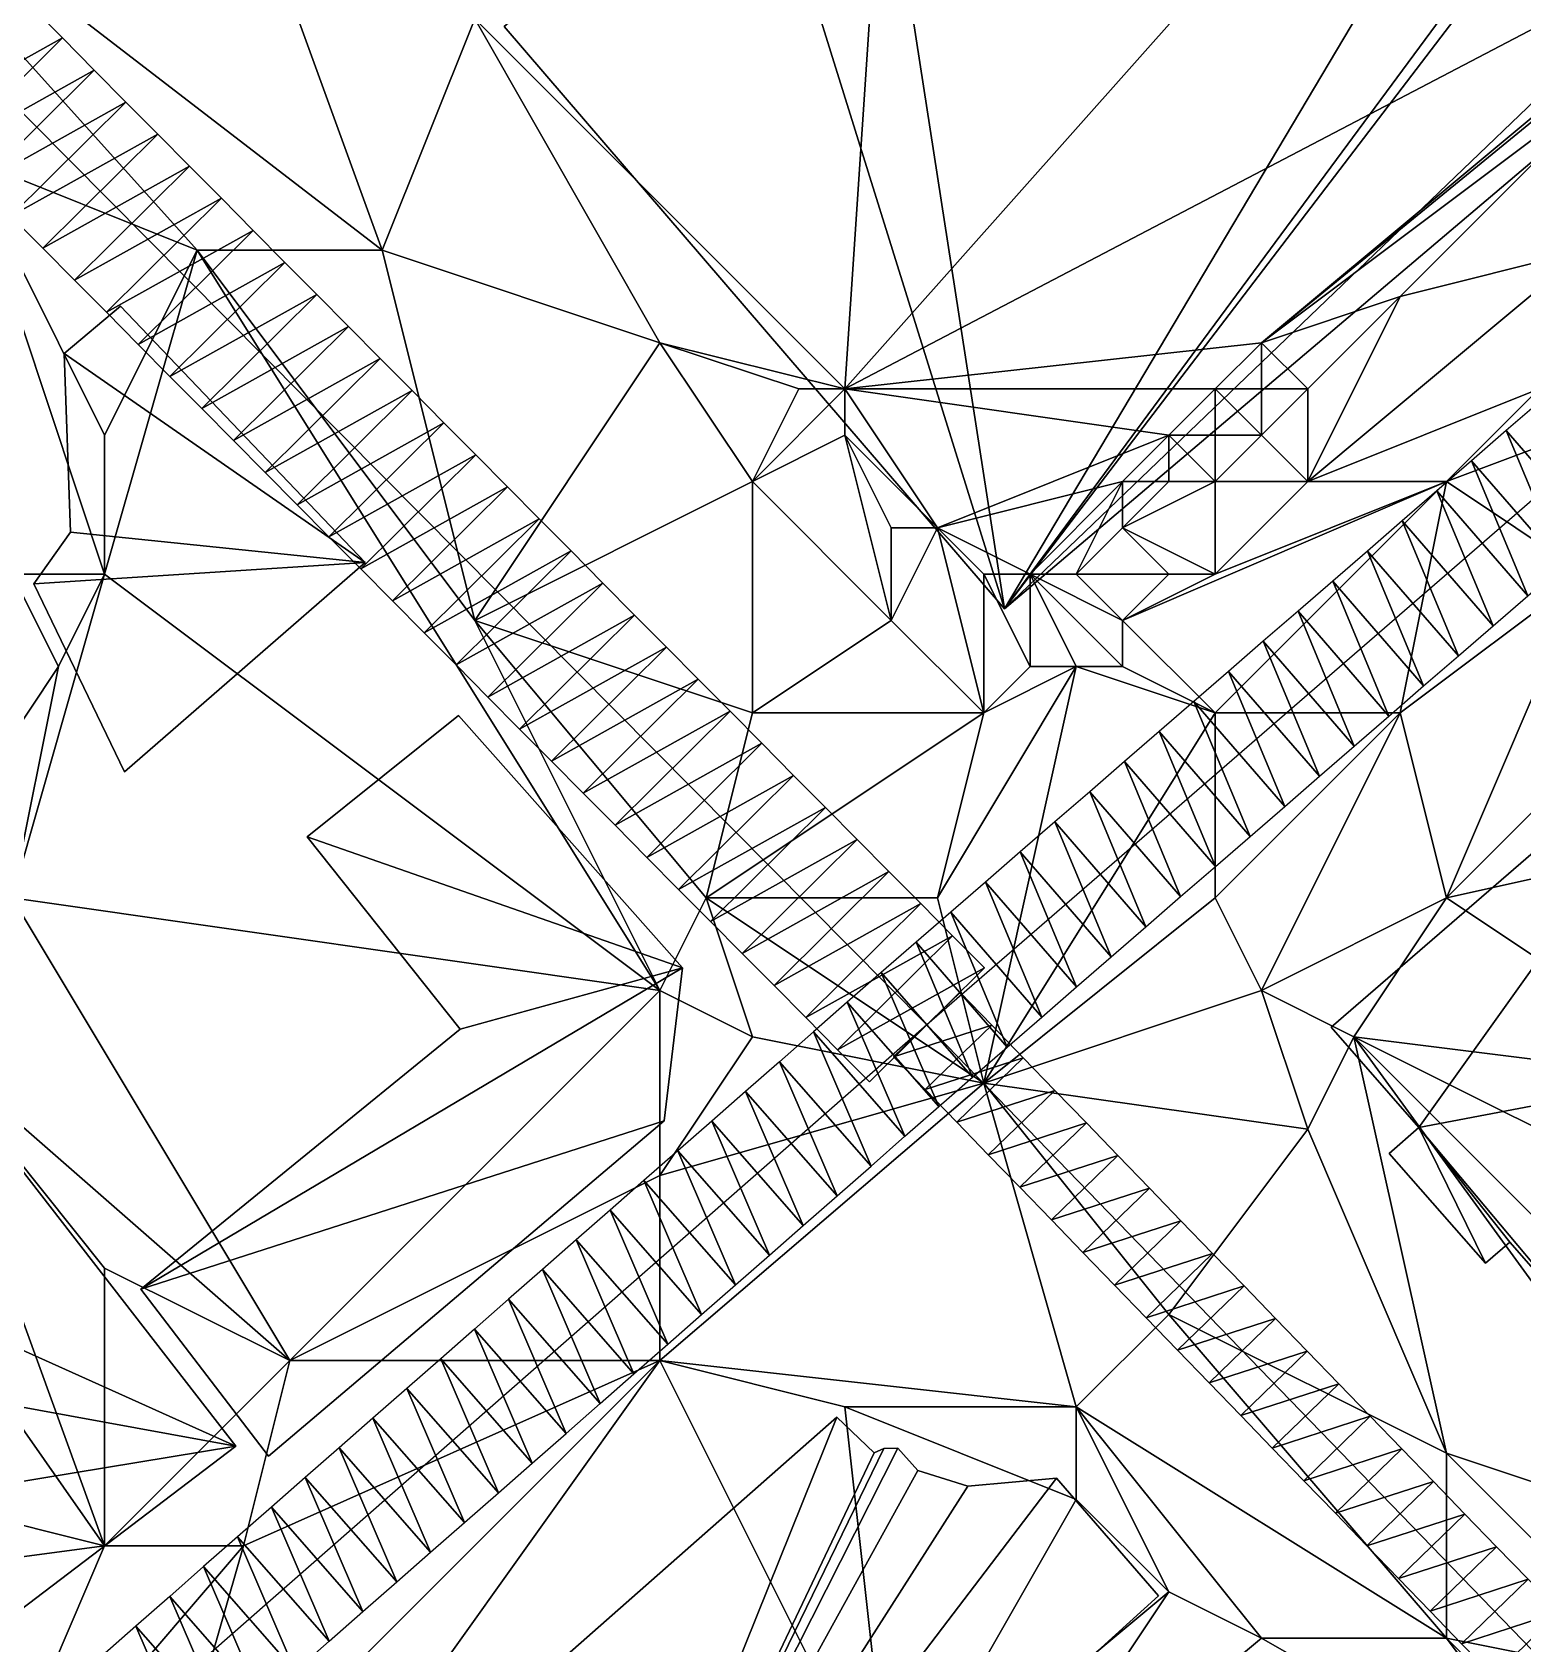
# Model space of a CAD drawing. Header units: metres. Extents: x -1103 to 901, y -902 to 905.
# Drawn here: x -697.1 to -632.7, y 3.8 to 73.4 of the extents above; entities that cross this region are included whole.
import ezdxf

# ---------------------------------------------------------------- set-up
doc = ezdxf.new("R2010")
doc.units = ezdxf.units.M
for name, color, linetype in [('OSM_BUILDING_FOOTPRINTS', 7, 'CONTINUOUS'), ('OSM_BUILDING_ROOFS', 1, 'CONTINUOUS'), ('OSM_BUILDING_WALLS', 8, 'CONTINUOUS'), ('OSM_ROAD_AXES', 2, 'CONTINUOUS'), ('OSM_ROAD_SURFACE', 9, 'CONTINUOUS'), ('OSM_TERRAIN', 3, 'CONTINUOUS')]:
    doc.layers.add(name, color=color, linetype=linetype)

msp = doc.modelspace()

# ---------------------------------------------------------------- linework, layer by layer
at = {"layer": 'OSM_BUILDING_FOOTPRINTS'}
for points in [[(-676.732, 73.671, 14.666), (-665.833, 82.916, 14.666), (-667.513, 84.885, 14.666), (-662.771, 88.91, 14.666), (-661.058, 86.909, 14.666), (-638.796, 105.787, 14.666), (-628.306, 93.589, 14.666), (-610.874, 108.375, 14.666), (-613.251, 111.139, 14.666), (-607.237, 116.238, 14.666), (-605.203, 113.882, 14.666), (-597.565, 120.363, 14.666), (-595.211, 117.62, 14.666), (-593.31, 119.235, 14.666), (-587.794, 112.821, 14.666), (-589.717, 111.184, 14.666), (-586.114, 106.993, 14.666), (-655.099, 48.49, 14.666), (-676.732, 73.671, 14.666)], [(-693.312, 61.583, 13.979), (-682.745, 50.502, 13.979), (-693.135, 41.456, 13.979), (-697.059, 49.573, 13.979), (-695.479, 51.807, 13.979), (-695.744, 59.537, 13.979), (-693.312, 61.583, 13.979)], [(-640.983, 30.408, 10.952), (-622.988, 45.969, 10.952), (-614.941, 36.768, 10.952), (-624.535, 28.484, 10.952), (-619.274, 22.479, 10.952), (-618.434, 23.22, 10.952), (-612.664, 16.618, 10.952), (-623.253, 7.472, 10.952), (-629.067, 14.119, 10.952), (-627.962, 15.07, 10.952), (-633.257, 21.119, 10.952), (-634.318, 20.212, 10.952), (-638.474, 24.956, 10.952), (-637.192, 26.073, 10.952), (-640.983, 30.408, 10.952)], [(-686.922, 11.873, 13.584), (-692.438, 19.094, 13.584), (-678.632, 30.331, 13.584), (-685.243, 38.636, 13.584), (-678.71, 43.889, 13.584), (-669.016, 32.985, 13.584), (-669.812, 26.371, 13.584), (-686.922, 11.873, 13.584)], [(-707.549, 24.978, 14.544), (-701.646, 29.457, 14.544), (-688.326, 12.304, 14.544), (-718.359, -10.522, 14.544), (-729.501, 3.954, 14.544), (-723.521, 8.499, 14.544), (-722.151, 6.73, 14.544), (-717.276, 10.435, 14.544), (-719.1, 12.801, 14.544), (-709.981, 19.736, 14.544), (-706.875, 15.688, 14.544), (-702.785, 18.796, 14.544), (-707.549, 24.978, 14.544)], [(-671.801, -22.321, 13.089), (-677.106, -27.154, 13.089), (-690.879, -11.594, 13.089), (-662.35, 13.554, 13.089), (-660.736, 12.017, 13.089), (-660.316, 12.205, 13.089), (-659.708, 12.216, 13.089), (-658.857, 11.254, 13.089), (-656.691, 10.568, 13.089), (-652.855, 10.922, 13.089), (-648.444, 5.835, 13.089), (-675.227, -18.462, 13.089), (-671.801, -22.321, 13.089)]]:
    msp.add_polyline3d(points, close=True, dxfattribs=at)
at = {"layer": 'OSM_BUILDING_ROOFS'}
for points in [[(-655.099, 48.49, 55.066), (-589.717, 111.184, 55.066), (-605.203, 113.882, 55.066)], [(-655.099, 48.49, 55.066), (-605.203, 113.882, 55.066), (-610.874, 108.375, 55.066)], [(-655.099, 48.49, 55.066), (-586.114, 106.993, 55.066), (-589.717, 111.184, 55.066)], [(-655.099, 48.49, 55.066), (-610.874, 108.375, 55.066), (-628.306, 93.589, 55.066)], [(-655.099, 48.49, 55.066), (-628.306, 93.589, 55.066), (-661.058, 86.909, 55.066)], [(-661.058, 86.909, 55.066), (-665.833, 82.916, 55.066), (-655.099, 48.49, 55.066)], [(-665.833, 82.916, 55.066), (-676.732, 73.671, 55.066), (-655.099, 48.49, 55.066)], [(-682.745, 50.502, 25.579), (-693.312, 61.583, 25.579), (-695.744, 59.537, 25.579)], [(-682.745, 50.502, 25.579), (-695.744, 59.537, 25.579), (-695.479, 51.807, 25.579)], [(-682.745, 50.502, 25.579), (-695.479, 51.807, 25.579), (-697.059, 49.573, 25.579)], [(-682.745, 50.502, 25.579), (-697.059, 49.573, 25.579), (-693.135, 41.456, 25.579)], [(-622.988, 45.969, 35.352), (-640.983, 30.408, 35.352), (-637.192, 26.073, 35.352)], [(-624.535, 28.484, 35.352), (-622.988, 45.969, 35.352), (-637.192, 26.073, 35.352)], [(-669.016, 32.985, 31.584), (-678.71, 43.889, 31.584), (-685.243, 38.636, 31.584)], [(-669.016, 32.985, 31.584), (-685.243, 38.636, 31.584), (-678.632, 30.331, 31.584)], [(-692.438, 19.094, 31.584), (-669.812, 26.371, 31.584), (-669.016, 32.985, 31.584)], [(-669.016, 32.985, 31.584), (-678.632, 30.331, 31.584), (-692.438, 19.094, 31.584)], [(-688.326, 12.304, 22.944), (-701.646, 29.457, 22.944), (-702.785, 18.796, 22.944)], [(-624.535, 28.484, 35.352), (-637.192, 26.073, 35.352), (-627.962, 15.07, 35.352)], [(-692.438, 19.094, 31.584), (-686.922, 11.873, 31.584), (-669.812, 26.371, 31.584)], [(-637.192, 26.073, 35.352), (-638.474, 24.956, 35.352), (-634.318, 20.212, 35.352)], [(-637.192, 26.073, 35.352), (-634.318, 20.212, 35.352), (-633.257, 21.119, 35.352)], [(-637.192, 26.073, 35.352), (-633.257, 21.119, 35.352), (-627.962, 15.07, 35.352)], [(-688.326, 12.304, 22.944), (-702.785, 18.796, 22.944), (-706.875, 15.688, 22.944)], [(-688.326, 12.304, 22.944), (-706.875, 15.688, 22.944), (-722.151, 6.73, 22.944)], [(-675.227, -18.462, 27.889), (-662.35, 13.554, 27.889), (-690.879, -11.594, 27.889)], [(-675.227, -18.462, 27.889), (-660.736, 12.017, 27.889), (-662.35, 13.554, 27.889)], [(-722.151, 6.73, 22.944), (-718.359, -10.522, 22.944), (-688.326, 12.304, 22.944)], [(-675.227, -18.462, 27.889), (-658.857, 11.254, 27.889), (-659.708, 12.216, 27.889)], [(-675.227, -18.462, 27.889), (-659.708, 12.216, 27.889), (-660.316, 12.205, 27.889)], [(-675.227, -18.462, 27.889), (-660.316, 12.205, 27.889), (-660.736, 12.017, 27.889)], [(-675.227, -18.462, 27.889), (-656.691, 10.568, 27.889), (-658.857, 11.254, 27.889)], [(-675.227, -18.462, 27.889), (-648.444, 5.835, 27.889), (-652.855, 10.922, 27.889)], [(-675.227, -18.462, 27.889), (-652.855, 10.922, 27.889), (-656.691, 10.568, 27.889)]]:
    msp.add_3dface(points, dxfattribs=at)
at = {"layer": 'OSM_BUILDING_WALLS'}
for points in [[(-655.099, 48.49, 14.666), (-586.114, 106.993, 14.666), (-586.114, 106.993, 55.066)], [(-655.099, 48.49, 14.666), (-586.114, 106.993, 55.066), (-655.099, 48.49, 55.066)], [(-676.732, 73.671, 14.666), (-655.099, 48.49, 14.666), (-655.099, 48.49, 55.066)], [(-676.732, 73.671, 14.666), (-655.099, 48.49, 55.066), (-676.732, 73.671, 55.066)], [(-693.312, 61.583, 13.979), (-695.744, 59.537, 13.979), (-695.744, 59.537, 25.579)], [(-693.312, 61.583, 13.979), (-695.744, 59.537, 25.579), (-693.312, 61.583, 25.579)], [(-682.745, 50.502, 13.979), (-693.312, 61.583, 13.979), (-693.312, 61.583, 25.579)], [(-682.745, 50.502, 13.979), (-693.312, 61.583, 25.579), (-682.745, 50.502, 25.579)], [(-695.744, 59.537, 13.979), (-695.479, 51.807, 13.979), (-695.479, 51.807, 25.579)], [(-695.744, 59.537, 13.979), (-695.479, 51.807, 25.579), (-695.744, 59.537, 25.579)], [(-695.479, 51.807, 13.979), (-697.059, 49.573, 13.979), (-697.059, 49.573, 25.579)], [(-695.479, 51.807, 13.979), (-697.059, 49.573, 25.579), (-695.479, 51.807, 25.579)], [(-693.135, 41.456, 13.979), (-682.745, 50.502, 13.979), (-682.745, 50.502, 25.579)], [(-693.135, 41.456, 13.979), (-682.745, 50.502, 25.579), (-693.135, 41.456, 25.579)], [(-697.059, 49.573, 13.979), (-693.135, 41.456, 13.979), (-693.135, 41.456, 25.579)], [(-697.059, 49.573, 13.979), (-693.135, 41.456, 25.579), (-697.059, 49.573, 25.579)], [(-622.988, 45.969, 10.952), (-640.983, 30.408, 10.952), (-640.983, 30.408, 35.352)], [(-622.988, 45.969, 10.952), (-640.983, 30.408, 35.352), (-622.988, 45.969, 35.352)], [(-678.71, 43.889, 13.584), (-685.243, 38.636, 13.584), (-685.243, 38.636, 31.584)], [(-678.71, 43.889, 13.584), (-685.243, 38.636, 31.584), (-678.71, 43.889, 31.584)], [(-669.016, 32.985, 13.584), (-678.71, 43.889, 13.584), (-678.71, 43.889, 31.584)], [(-669.016, 32.985, 13.584), (-678.71, 43.889, 31.584), (-669.016, 32.985, 31.584)], [(-685.243, 38.636, 13.584), (-678.632, 30.331, 13.584), (-678.632, 30.331, 31.584)], [(-685.243, 38.636, 13.584), (-678.632, 30.331, 31.584), (-685.243, 38.636, 31.584)], [(-669.812, 26.371, 13.584), (-669.016, 32.985, 13.584), (-669.016, 32.985, 31.584)], [(-669.812, 26.371, 13.584), (-669.016, 32.985, 31.584), (-669.812, 26.371, 31.584)], [(-678.632, 30.331, 13.584), (-692.438, 19.094, 13.584), (-692.438, 19.094, 31.584)], [(-678.632, 30.331, 13.584), (-692.438, 19.094, 31.584), (-678.632, 30.331, 31.584)], [(-640.983, 30.408, 10.952), (-637.192, 26.073, 10.952), (-637.192, 26.073, 35.352)], [(-640.983, 30.408, 10.952), (-637.192, 26.073, 35.352), (-640.983, 30.408, 35.352)], [(-688.326, 12.304, 14.544), (-701.646, 29.457, 14.544), (-701.646, 29.457, 22.944)], [(-688.326, 12.304, 14.544), (-701.646, 29.457, 22.944), (-688.326, 12.304, 22.944)], [(-686.922, 11.873, 13.584), (-669.812, 26.371, 13.584), (-669.812, 26.371, 31.584)], [(-686.922, 11.873, 13.584), (-669.812, 26.371, 31.584), (-686.922, 11.873, 31.584)], [(-637.192, 26.073, 10.952), (-638.474, 24.956, 10.952), (-638.474, 24.956, 35.352)], [(-637.192, 26.073, 10.952), (-638.474, 24.956, 35.352), (-637.192, 26.073, 35.352)], [(-638.474, 24.956, 10.952), (-634.318, 20.212, 10.952), (-634.318, 20.212, 35.352)], [(-638.474, 24.956, 10.952), (-634.318, 20.212, 35.352), (-638.474, 24.956, 35.352)], [(-634.318, 20.212, 10.952), (-633.257, 21.119, 10.952), (-633.257, 21.119, 35.352)], [(-634.318, 20.212, 10.952), (-633.257, 21.119, 35.352), (-634.318, 20.212, 35.352)], [(-633.257, 21.119, 10.952), (-627.962, 15.07, 10.952), (-627.962, 15.07, 35.352)], [(-633.257, 21.119, 10.952), (-627.962, 15.07, 35.352), (-633.257, 21.119, 35.352)], [(-692.438, 19.094, 13.584), (-686.922, 11.873, 13.584), (-686.922, 11.873, 31.584)], [(-692.438, 19.094, 13.584), (-686.922, 11.873, 31.584), (-692.438, 19.094, 31.584)], [(-662.35, 13.554, 13.089), (-690.879, -11.594, 13.089), (-690.879, -11.594, 27.889)], [(-662.35, 13.554, 13.089), (-690.879, -11.594, 27.889), (-662.35, 13.554, 27.889)], [(-660.736, 12.017, 13.089), (-662.35, 13.554, 13.089), (-662.35, 13.554, 27.889)], [(-660.736, 12.017, 13.089), (-662.35, 13.554, 27.889), (-660.736, 12.017, 27.889)], [(-718.359, -10.522, 14.544), (-688.326, 12.304, 14.544), (-688.326, 12.304, 22.944)], [(-718.359, -10.522, 14.544), (-688.326, 12.304, 22.944), (-718.359, -10.522, 22.944)], [(-660.316, 12.205, 13.089), (-660.736, 12.017, 13.089), (-660.736, 12.017, 27.889)], [(-660.316, 12.205, 13.089), (-660.736, 12.017, 27.889), (-660.316, 12.205, 27.889)], [(-659.708, 12.216, 13.089), (-660.316, 12.205, 13.089), (-660.316, 12.205, 27.889)], [(-659.708, 12.216, 13.089), (-660.316, 12.205, 27.889), (-659.708, 12.216, 27.889)], [(-658.857, 11.254, 13.089), (-659.708, 12.216, 13.089), (-659.708, 12.216, 27.889)], [(-658.857, 11.254, 13.089), (-659.708, 12.216, 27.889), (-658.857, 11.254, 27.889)], [(-656.691, 10.568, 13.089), (-658.857, 11.254, 13.089), (-658.857, 11.254, 27.889)], [(-656.691, 10.568, 13.089), (-658.857, 11.254, 27.889), (-656.691, 10.568, 27.889)], [(-652.855, 10.922, 13.089), (-656.691, 10.568, 13.089), (-656.691, 10.568, 27.889)], [(-652.855, 10.922, 13.089), (-656.691, 10.568, 27.889), (-652.855, 10.922, 27.889)], [(-648.444, 5.835, 13.089), (-652.855, 10.922, 13.089), (-652.855, 10.922, 27.889)], [(-648.444, 5.835, 13.089), (-652.855, 10.922, 27.889), (-648.444, 5.835, 27.889)], [(-675.227, -18.462, 13.089), (-648.444, 5.835, 13.089), (-648.444, 5.835, 27.889)], [(-675.227, -18.462, 13.089), (-648.444, 5.835, 27.889), (-675.227, -18.462, 27.889)]]:
    msp.add_3dface(points, dxfattribs=at)
at = {"layer": 'OSM_ROAD_AXES'}
for points in [[(-658.459, 30.519, 14.781), (-710.678, 83.181, 17.71), (-747.532, 124.397, 16.044), (-813.689, 192.863, 18.856), (-868.141, 249.805, 17.888), (-918.459, 302.29, 16.647)], [(-361.459, 281.704, 11.575), (-475.743, 185.059, 13.242), (-568.428, 108.563, 15.081), (-658.459, 30.519, 14.781), (-712.633, -16.991, 17.947), (-735.857, -37.053, 19.852), (-738.543, -38.988, 20.274), (-740.676, -40.835, 20.932), (-812.988, -100.179, 24.888), (-836.908, -123.458, 22.18), (-868.952, -154.745, 17.428), (-897.758, -186.208, 15.969), (-899.913, -187.933, 15.965)], [(-625.729, -3.299, 14.549), (-658.459, 30.519, 14.781)]]:
    msp.add_polyline3d(points, dxfattribs=at)
at = {"layer": 'OSM_ROAD_SURFACE'}
for points in [[(-695.825, 73.173, 17.128), (-697.199, 74.559, 17.216), (-702.17, 69.63, 17.127)], [(-695.825, 73.173, 17.128), (-702.17, 69.63, 17.127), (-700.796, 68.244, 17.028)], [(-694.451, 71.787, 17.039), (-695.825, 73.173, 17.128), (-700.796, 68.244, 17.028)], [(-694.451, 71.787, 17.039), (-700.796, 68.244, 17.028), (-699.422, 66.858, 16.902)], [(-693.077, 70.401, 16.951), (-694.451, 71.787, 17.039), (-699.422, 66.858, 16.902)], [(-693.077, 70.401, 16.951), (-699.422, 66.858, 16.902), (-698.047, 65.472, 16.779)], [(-691.703, 69.015, 16.863), (-693.077, 70.401, 16.951), (-698.047, 65.472, 16.779)], [(-691.703, 69.015, 16.863), (-698.047, 65.472, 16.779), (-696.673, 64.086, 16.656)], [(-690.328, 67.629, 16.774), (-691.703, 69.015, 16.863), (-696.673, 64.086, 16.656)], [(-690.328, 67.629, 16.774), (-696.673, 64.086, 16.656), (-695.299, 62.701, 16.534)], [(-688.954, 66.244, 16.686), (-690.328, 67.629, 16.774), (-695.299, 62.701, 16.534)], [(-688.954, 66.244, 16.686), (-695.299, 62.701, 16.534), (-693.925, 61.315, 16.411)], [(-687.58, 64.858, 16.598), (-688.954, 66.244, 16.686), (-693.925, 61.315, 16.411)], [(-687.58, 64.858, 16.598), (-693.925, 61.315, 16.411), (-692.551, 59.929, 16.288)], [(-686.206, 63.472, 16.524), (-687.58, 64.858, 16.598), (-692.551, 59.929, 16.288)], [(-686.206, 63.472, 16.524), (-692.551, 59.929, 16.288), (-691.176, 58.543, 16.374)], [(-684.832, 62.086, 16.475), (-686.206, 63.472, 16.524), (-691.176, 58.543, 16.374)], [(-684.832, 62.086, 16.475), (-691.176, 58.543, 16.374), (-689.802, 57.157, 16.355)], [(-683.457, 60.7, 16.425), (-684.832, 62.086, 16.475), (-689.802, 57.157, 16.355)], [(-683.457, 60.7, 16.425), (-689.802, 57.157, 16.355), (-688.428, 55.771, 16.336)], [(-682.083, 59.314, 16.376), (-683.457, 60.7, 16.425), (-688.428, 55.771, 16.336)], [(-682.083, 59.314, 16.376), (-688.428, 55.771, 16.336), (-687.054, 54.386, 16.316)], [(-680.709, 57.928, 16.326), (-682.083, 59.314, 16.376), (-687.054, 54.386, 16.316)], [(-680.709, 57.928, 16.326), (-687.054, 54.386, 16.316), (-685.68, 53, 16.297)], [(-679.335, 56.543, 16.235), (-680.709, 57.928, 16.326), (-685.68, 53, 16.297)], [(-631.914, 57.5, 13.812), (-633.415, 56.199, 13.776), (-629.485, 51.665, 13.658)], [(-679.335, 56.543, 16.235), (-685.68, 53, 16.297), (-684.306, 51.614, 16.277)], [(-677.961, 55.157, 16.131), (-679.335, 56.543, 16.235), (-684.306, 51.614, 16.277)], [(-633.415, 56.199, 13.776), (-634.915, 54.898, 13.74), (-630.985, 50.364, 13.624)], [(-633.415, 56.199, 13.776), (-630.985, 50.364, 13.624), (-629.485, 51.665, 13.658)], [(-677.961, 55.157, 16.131), (-684.306, 51.614, 16.277), (-682.931, 50.228, 16.258)], [(-676.587, 53.771, 16.028), (-677.961, 55.157, 16.131), (-682.931, 50.228, 16.258)], [(-634.915, 54.898, 13.74), (-636.416, 53.597, 13.73), (-632.486, 49.064, 13.676)], [(-634.915, 54.898, 13.74), (-632.486, 49.064, 13.676), (-630.985, 50.364, 13.624)], [(-676.587, 53.771, 16.028), (-682.931, 50.228, 16.258), (-681.557, 48.842, 16.238)], [(-675.212, 52.385, 15.924), (-676.587, 53.771, 16.028), (-681.557, 48.842, 16.238)], [(-636.416, 53.597, 13.73), (-637.916, 52.297, 13.793), (-633.986, 47.763, 13.729)], [(-636.416, 53.597, 13.73), (-633.986, 47.763, 13.729), (-632.486, 49.064, 13.676)], [(-675.212, 52.385, 15.924), (-681.557, 48.842, 16.238), (-680.183, 47.456, 16.219)], [(-673.838, 50.999, 15.732), (-675.212, 52.385, 15.924), (-680.183, 47.456, 16.219)], [(-637.916, 52.297, 13.793), (-639.417, 50.996, 13.857), (-635.487, 46.462, 13.781)], [(-637.916, 52.297, 13.793), (-635.487, 46.462, 13.781), (-633.986, 47.763, 13.729)], [(-673.838, 50.999, 15.732), (-680.183, 47.456, 16.219), (-678.809, 46.07, 16.199)], [(-672.464, 49.613, 15.616), (-673.838, 50.999, 15.732), (-678.809, 46.07, 16.199)], [(-639.417, 50.996, 13.857), (-640.918, 49.695, 13.92), (-636.987, 45.162, 13.834)], [(-639.417, 50.996, 13.857), (-636.987, 45.162, 13.834), (-635.487, 46.462, 13.781)], [(-672.464, 49.613, 15.616), (-678.809, 46.07, 16.199), (-677.435, 44.685, 16.064)], [(-671.09, 48.227, 15.566), (-672.464, 49.613, 15.616), (-677.435, 44.685, 16.064)], [(-640.918, 49.695, 13.92), (-642.418, 48.394, 13.984), (-638.488, 43.861, 13.888)], [(-640.918, 49.695, 13.92), (-638.488, 43.861, 13.888), (-636.987, 45.162, 13.834)], [(-671.09, 48.227, 15.566), (-677.435, 44.685, 16.064), (-676.061, 43.299, 15.924)], [(-669.716, 46.842, 15.516), (-671.09, 48.227, 15.566), (-676.061, 43.299, 15.924)], [(-642.418, 48.394, 13.984), (-643.919, 47.094, 14.047), (-639.989, 42.56, 13.963)], [(-642.418, 48.394, 13.984), (-639.989, 42.56, 13.963), (-638.488, 43.861, 13.888)], [(-669.716, 46.842, 15.516), (-676.061, 43.299, 15.924), (-674.686, 41.913, 15.801)], [(-668.342, 45.456, 15.466), (-669.716, 46.842, 15.516), (-674.686, 41.913, 15.801)], [(-643.919, 47.094, 14.047), (-645.419, 45.793, 14.111), (-641.489, 41.259, 14.037)], [(-643.919, 47.094, 14.047), (-641.489, 41.259, 14.037), (-639.989, 42.56, 13.963)], [(-668.342, 45.456, 15.466), (-674.686, 41.913, 15.801), (-673.312, 40.527, 15.702)], [(-666.967, 44.07, 15.412), (-668.342, 45.456, 15.466), (-673.312, 40.527, 15.702)], [(-645.419, 45.793, 14.111), (-646.92, 44.492, 14.149), (-642.99, 39.959, 14.112)], [(-645.419, 45.793, 14.111), (-642.99, 39.959, 14.112), (-641.489, 41.259, 14.037)], [(-666.967, 44.07, 15.412), (-673.312, 40.527, 15.702), (-671.938, 39.141, 15.603)], [(-665.593, 42.684, 15.316), (-666.967, 44.07, 15.412), (-671.938, 39.141, 15.603)], [(-646.92, 44.492, 14.149), (-648.42, 43.192, 14.256), (-644.49, 38.658, 14.186)], [(-646.92, 44.492, 14.149), (-644.49, 38.658, 14.186), (-642.99, 39.959, 14.112)], [(-648.42, 43.192, 14.256), (-649.921, 41.891, 14.365), (-645.991, 37.357, 14.261)], [(-648.42, 43.192, 14.256), (-645.991, 37.357, 14.261), (-644.49, 38.658, 14.186)], [(-665.593, 42.684, 15.316), (-671.938, 39.141, 15.603), (-670.564, 37.755, 15.504)], [(-664.219, 41.298, 15.177), (-665.593, 42.684, 15.316), (-670.564, 37.755, 15.504)], [(-649.921, 41.891, 14.365), (-651.421, 40.59, 14.474), (-647.491, 36.056, 14.323)], [(-649.921, 41.891, 14.365), (-647.491, 36.056, 14.323), (-645.991, 37.357, 14.261)], [(-664.219, 41.298, 15.177), (-670.564, 37.755, 15.504), (-669.19, 36.369, 15.405)], [(-662.845, 39.912, 15.038), (-664.219, 41.298, 15.177), (-669.19, 36.369, 15.405)], [(-651.421, 40.59, 14.474), (-652.922, 39.289, 14.583), (-648.992, 34.756, 14.384)], [(-651.421, 40.59, 14.474), (-648.992, 34.756, 14.384), (-647.491, 36.056, 14.323)], [(-662.845, 39.912, 15.038), (-669.19, 36.369, 15.405), (-667.816, 34.984, 15.272)], [(-661.471, 38.527, 15.013), (-662.845, 39.912, 15.038), (-667.816, 34.984, 15.272)], [(-652.922, 39.289, 14.583), (-654.422, 37.989, 14.697), (-650.492, 33.455, 14.445)], [(-652.922, 39.289, 14.583), (-650.492, 33.455, 14.445), (-648.992, 34.756, 14.384)], [(-661.471, 38.527, 15.013), (-667.816, 34.984, 15.272), (-666.441, 33.598, 15.196)], [(-660.097, 37.141, 15.018), (-661.471, 38.527, 15.013), (-666.441, 33.598, 15.196)], [(-654.422, 37.989, 14.697), (-655.923, 36.688, 14.817), (-651.993, 32.154, 14.507)], [(-654.422, 37.989, 14.697), (-651.993, 32.154, 14.507), (-650.492, 33.455, 14.445)], [(-660.097, 37.141, 15.018), (-666.441, 33.598, 15.196), (-665.067, 32.212, 15.146)], [(-658.722, 35.755, 15.009), (-660.097, 37.141, 15.018), (-665.067, 32.212, 15.146)], [(-655.923, 36.688, 14.817), (-657.423, 35.387, 14.937), (-653.493, 30.853, 14.568)], [(-655.923, 36.688, 14.817), (-653.493, 30.853, 14.568), (-651.993, 32.154, 14.507)], [(-658.722, 35.755, 15.009), (-665.067, 32.212, 15.146), (-663.693, 30.826, 15.096)], [(-657.348, 34.369, 14.914), (-658.722, 35.755, 15.009), (-663.693, 30.826, 15.096)], [(-657.423, 35.387, 14.937), (-658.924, 34.086, 14.958), (-654.994, 29.553, 14.629)], [(-657.423, 35.387, 14.937), (-654.994, 29.553, 14.629), (-653.493, 30.853, 14.568)], [(-657.348, 34.369, 14.914), (-663.693, 30.826, 15.096), (-662.319, 29.44, 15.045)], [(-655.974, 32.983, 14.765), (-657.348, 34.369, 14.914), (-662.319, 29.44, 15.045)], [(-658.924, 34.086, 14.958), (-660.431, 32.78, 14.951), (-656.488, 28.258, 14.715)], [(-658.924, 34.086, 14.958), (-656.488, 28.258, 14.715), (-654.994, 29.553, 14.629)], [(-655.974, 32.983, 14.765), (-662.319, 29.44, 15.045), (-660.945, 28.054, 14.953)], [(-660.431, 32.78, 14.951), (-661.902, 31.49, 14.968), (-657.945, 26.979, 14.797)], [(-660.431, 32.78, 14.951), (-657.945, 26.979, 14.797), (-656.488, 28.258, 14.715)], [(-661.902, 31.49, 14.968), (-663.366, 30.206, 15.091), (-659.41, 25.695, 14.892)], [(-661.902, 31.49, 14.968), (-659.41, 25.695, 14.892), (-657.945, 26.979, 14.797)], [(-655.658, 30.501, 14.697), (-657.022, 31.91, 14.843), (-659.897, 29.128, 14.903)], [(-663.366, 30.206, 15.091), (-664.83, 28.922, 15.175), (-660.874, 24.411, 14.987)], [(-663.366, 30.206, 15.091), (-660.874, 24.411, 14.987), (-659.41, 25.695, 14.892)], [(-655.658, 30.501, 14.697), (-659.897, 29.128, 14.903), (-658.533, 27.719, 14.819)], [(-654.295, 29.092, 14.611), (-655.658, 30.501, 14.697), (-658.533, 27.719, 14.819)], [(-664.83, 28.922, 15.175), (-666.294, 27.638, 15.227), (-662.338, 23.127, 15.083)], [(-664.83, 28.922, 15.175), (-662.338, 23.127, 15.083), (-660.874, 24.411, 14.987)], [(-654.295, 29.092, 14.611), (-658.533, 27.719, 14.819), (-657.169, 26.31, 14.779)], [(-652.931, 27.682, 14.516), (-654.295, 29.092, 14.611), (-657.169, 26.31, 14.779)], [(-666.294, 27.638, 15.227), (-667.758, 26.354, 15.278), (-663.802, 21.843, 15.178)], [(-666.294, 27.638, 15.227), (-663.802, 21.843, 15.178), (-662.338, 23.127, 15.083)], [(-652.931, 27.682, 14.516), (-657.169, 26.31, 14.779), (-655.805, 24.901, 14.74)], [(-651.567, 26.273, 14.44), (-652.931, 27.682, 14.516), (-655.805, 24.901, 14.74)], [(-667.758, 26.354, 15.278), (-669.222, 25.07, 15.329), (-665.266, 20.559, 15.273)], [(-667.758, 26.354, 15.278), (-665.266, 20.559, 15.273), (-663.802, 21.843, 15.178)], [(-651.567, 26.273, 14.44), (-655.805, 24.901, 14.74), (-654.441, 23.492, 14.687)], [(-650.203, 24.864, 14.362), (-651.567, 26.273, 14.44), (-654.441, 23.492, 14.687)], [(-669.222, 25.07, 15.329), (-670.687, 23.786, 15.387), (-666.73, 19.275, 15.369)], [(-669.222, 25.07, 15.329), (-666.73, 19.275, 15.369), (-665.266, 20.559, 15.273)], [(-650.203, 24.864, 14.362), (-654.441, 23.492, 14.687), (-653.078, 22.082, 14.6)], [(-648.84, 23.455, 14.285), (-650.203, 24.864, 14.362), (-653.078, 22.082, 14.6)], [(-670.687, 23.786, 15.387), (-672.151, 22.502, 15.45), (-668.195, 17.991, 15.464)], [(-670.687, 23.786, 15.387), (-668.195, 17.991, 15.464), (-666.73, 19.275, 15.369)], [(-648.84, 23.455, 14.285), (-653.078, 22.082, 14.6), (-651.714, 20.673, 14.512)], [(-647.476, 22.046, 14.207), (-648.84, 23.455, 14.285), (-651.714, 20.673, 14.512)], [(-672.151, 22.502, 15.45), (-673.615, 21.218, 15.528), (-669.659, 16.707, 15.559)], [(-672.151, 22.502, 15.45), (-669.659, 16.707, 15.559), (-668.195, 17.991, 15.464)], [(-647.476, 22.046, 14.207), (-651.714, 20.673, 14.512), (-650.35, 19.264, 14.425)], [(-646.112, 20.637, 14.13), (-647.476, 22.046, 14.207), (-650.35, 19.264, 14.425)], [(-673.615, 21.218, 15.528), (-675.079, 19.934, 15.605), (-671.123, 15.423, 15.633)], [(-673.615, 21.218, 15.528), (-671.123, 15.423, 15.633), (-669.659, 16.707, 15.559)], [(-646.112, 20.637, 14.13), (-650.35, 19.264, 14.425), (-648.986, 17.855, 14.337)], [(-644.748, 19.228, 14.117), (-646.112, 20.637, 14.13), (-648.986, 17.855, 14.337)], [(-675.079, 19.934, 15.605), (-676.543, 18.65, 15.682), (-672.587, 14.139, 15.7)], [(-675.079, 19.934, 15.605), (-672.587, 14.139, 15.7), (-671.123, 15.423, 15.633)], [(-644.748, 19.228, 14.117), (-648.986, 17.855, 14.337), (-647.623, 16.446, 14.306)], [(-643.385, 17.819, 14.106), (-644.748, 19.228, 14.117), (-647.623, 16.446, 14.306)], [(-676.543, 18.65, 15.682), (-678.007, 17.366, 15.76), (-674.051, 12.855, 15.766)], [(-676.543, 18.65, 15.682), (-674.051, 12.855, 15.766), (-672.587, 14.139, 15.7)], [(-643.385, 17.819, 14.106), (-647.623, 16.446, 14.306), (-646.259, 15.037, 14.3)], [(-642.021, 16.41, 14.095), (-643.385, 17.819, 14.106), (-646.259, 15.037, 14.3)], [(-678.007, 17.366, 15.76), (-679.471, 16.082, 15.837), (-675.515, 11.571, 15.833)], [(-678.007, 17.366, 15.76), (-675.515, 11.571, 15.833), (-674.051, 12.855, 15.766)], [(-679.471, 16.082, 15.837), (-680.936, 14.797, 15.896), (-676.979, 10.286, 15.899)], [(-679.471, 16.082, 15.837), (-676.979, 10.286, 15.899), (-675.515, 11.571, 15.833)], [(-642.021, 16.41, 14.095), (-646.259, 15.037, 14.3), (-644.895, 13.628, 14.293)], [(-640.657, 15.001, 14.084), (-642.021, 16.41, 14.095), (-644.895, 13.628, 14.293)], [(-680.936, 14.797, 15.896), (-682.4, 13.513, 15.953), (-678.444, 9.002, 15.966)], [(-680.936, 14.797, 15.896), (-678.444, 9.002, 15.966), (-676.979, 10.286, 15.899)], [(-640.657, 15.001, 14.084), (-644.895, 13.628, 14.293), (-643.531, 12.219, 14.287)], [(-639.293, 13.592, 14.073), (-640.657, 15.001, 14.084), (-643.531, 12.219, 14.287)], [(-682.4, 13.513, 15.953), (-683.864, 12.229, 16.011), (-679.908, 7.718, 16.033)], [(-682.4, 13.513, 15.953), (-679.908, 7.718, 16.033), (-678.444, 9.002, 15.966)], [(-639.293, 13.592, 14.073), (-643.531, 12.219, 14.287), (-642.168, 10.81, 14.28)], [(-637.929, 12.183, 14.072), (-639.293, 13.592, 14.073), (-642.168, 10.81, 14.28)], [(-683.864, 12.229, 16.011), (-685.328, 10.945, 16.068), (-681.372, 6.434, 16.099)], [(-683.864, 12.229, 16.011), (-681.372, 6.434, 16.099), (-679.908, 7.718, 16.033)], [(-637.929, 12.183, 14.072), (-642.168, 10.81, 14.28), (-640.804, 9.401, 14.274)], [(-636.566, 10.773, 14.071), (-637.929, 12.183, 14.072), (-640.804, 9.401, 14.274)], [(-685.328, 10.945, 16.068), (-686.792, 9.661, 16.126), (-682.836, 5.15, 16.166)], [(-685.328, 10.945, 16.068), (-682.836, 5.15, 16.166), (-681.372, 6.434, 16.099)], [(-636.566, 10.773, 14.071), (-640.804, 9.401, 14.274), (-639.44, 7.992, 14.267)], [(-635.202, 9.364, 14.109), (-636.566, 10.773, 14.071), (-639.44, 7.992, 14.267)], [(-686.792, 9.661, 16.126), (-688.256, 8.377, 16.207), (-684.3, 3.866, 16.232)], [(-686.792, 9.661, 16.126), (-684.3, 3.866, 16.232), (-682.836, 5.15, 16.166)], [(-635.202, 9.364, 14.109), (-639.44, 7.992, 14.267), (-638.076, 6.583, 14.265)], [(-633.838, 7.955, 14.174), (-635.202, 9.364, 14.109), (-638.076, 6.583, 14.265)], [(-688.256, 8.377, 16.207), (-689.721, 7.093, 16.316), (-685.764, 2.582, 16.299)], [(-688.256, 8.377, 16.207), (-685.764, 2.582, 16.299), (-684.3, 3.866, 16.232)], [(-633.838, 7.955, 14.174), (-638.076, 6.583, 14.265), (-636.712, 5.173, 14.264)], [(-632.474, 6.546, 14.24), (-633.838, 7.955, 14.174), (-636.712, 5.173, 14.264)], [(-689.721, 7.093, 16.316), (-691.185, 5.809, 16.415), (-687.229, 1.298, 16.366)], [(-689.721, 7.093, 16.316), (-687.229, 1.298, 16.366), (-685.764, 2.582, 16.299)], [(-632.474, 6.546, 14.24), (-636.712, 5.173, 14.264), (-635.349, 3.764, 14.293)], [(-631.111, 5.137, 14.306), (-632.474, 6.546, 14.24), (-635.349, 3.764, 14.293)], [(-691.185, 5.809, 16.415), (-692.649, 4.525, 16.514), (-688.693, 0.014, 16.432)], [(-691.185, 5.809, 16.415), (-688.693, 0.014, 16.432), (-687.229, 1.298, 16.366)], [(-631.111, 5.137, 14.306), (-635.349, 3.764, 14.293), (-633.985, 2.355, 14.348)], [(-629.747, 3.728, 14.372), (-631.111, 5.137, 14.306), (-633.985, 2.355, 14.348)], [(-692.649, 4.525, 16.514), (-694.113, 3.241, 16.613), (-690.157, -1.27, 16.499)], [(-692.649, 4.525, 16.514), (-690.157, -1.27, 16.499), (-688.693, 0.014, 16.432)]]:
    msp.add_3dface(points, dxfattribs=at)
at = {"layer": 'OSM_TERRAIN'}
for points in [[(-620, 80, 17.161), (-630, 94, 17.161), (-662, 58, 17.161)], [(-662, 58, 17.161), (-630, 94, 17.161), (-660, 88, 17.192)], [(-678, 74, 17.166), (-662, 58, 17.161), (-660, 88, 17.192)], [(-708, 84, 17.723), (-682, 64, 16.639), (-690, 86, 17.948)], [(-682, 64, 16.639), (-678, 74, 17.166), (-690, 86, 17.948)], [(-700, 68, 16.936), (-690, 64, 16.392), (-708, 84, 17.723)], [(-690, 64, 16.392), (-682, 64, 16.639), (-708, 84, 17.723)], [(-644, 60, 17.161), (-620, 80, 17.161), (-662, 58, 17.161)], [(-644, 60, 17.161), (-622, 78, 17.161), (-620, 80, 17.161)], [(-628, 72, 17.161), (-622, 78, 17.161), (-644, 60, 17.161)], [(-682, 64, 16.639), (-670, 60, 16.168), (-678, 74, 17.166)], [(-670, 60, 16.168), (-662, 58, 17.161), (-678, 74, 17.166)], [(-638, 62, 16.721), (-628, 72, 17.161), (-644, 60, 17.161)], [(-638, 62, 16.721), (-630, 64, 14.623), (-628, 72, 17.161)], [(-698, 50, 16.91), (-694, 50, 16.219), (-700, 68, 16.936)], [(-700, 68, 16.936), (-694, 50, 16.219), (-694, 56, 16.057)], [(-694, 56, 16.057), (-690, 64, 16.392), (-700, 68, 16.936)], [(-670, 32, 15.959), (-690, 64, 16.392), (-694, 50, 16.219)], [(-694, 50, 16.219), (-690, 64, 16.392), (-694, 56, 16.057)], [(-670, 32, 15.959), (-678, 48, 15.701), (-690, 64, 16.392)], [(-690, 64, 16.392), (-678, 48, 15.701), (-682, 64, 16.639)], [(-678, 48, 15.701), (-670, 60, 16.168), (-682, 64, 16.639)], [(-642, 54, 14.195), (-630, 64, 14.623), (-638, 62, 16.721)], [(-642, 54, 14.195), (-632, 58, 13.77), (-630, 64, 14.623)], [(-642, 58, 16.386), (-638, 62, 16.721), (-644, 60, 17.161)], [(-642, 54, 14.195), (-638, 62, 16.721), (-642, 58, 16.386)], [(-678, 48, 15.701), (-666, 54, 15.431), (-670, 60, 16.168)], [(-666, 54, 15.431), (-664, 58, 16.963), (-670, 60, 16.168)], [(-664, 58, 16.963), (-662, 58, 17.161), (-670, 60, 16.168)], [(-646, 58, 17.161), (-644, 60, 17.161), (-662, 58, 17.161)], [(-646, 58, 17.161), (-644, 58, 17.161), (-644, 60, 17.161)], [(-644, 58, 17.161), (-642, 58, 16.386), (-644, 60, 17.161)], [(-630, 50, 13.552), (-620, 60, 13.906), (-636, 54, 13.665)], [(-636, 54, 13.665), (-620, 60, 13.906), (-632, 58, 13.77)], [(-666, 54, 15.431), (-662, 56, 17.015), (-662, 58, 17.161)], [(-666, 54, 15.431), (-662, 58, 17.161), (-664, 58, 16.963)], [(-662, 56, 17.015), (-658, 52, 17.161), (-662, 58, 17.161)], [(-658, 52, 17.161), (-648, 56, 17.161), (-662, 58, 17.161)], [(-648, 56, 17.161), (-646, 58, 17.161), (-662, 58, 17.161)], [(-648, 56, 17.161), (-646, 56, 17.061), (-646, 58, 17.161)], [(-646, 56, 17.061), (-644, 56, 16.2), (-646, 58, 17.161)], [(-644, 56, 16.2), (-644, 58, 17.161), (-646, 58, 17.161)], [(-642, 54, 14.195), (-642, 58, 16.386), (-644, 56, 16.2)], [(-644, 56, 16.2), (-642, 58, 16.386), (-644, 58, 17.161)], [(-636, 54, 13.665), (-632, 58, 13.77), (-642, 54, 14.195)], [(-660, 48, 14.902), (-662, 56, 17.015), (-666, 54, 15.431)], [(-660, 48, 14.902), (-660, 52, 16.391), (-662, 56, 17.015)], [(-660, 52, 16.391), (-658, 52, 17.161), (-662, 56, 17.015)], [(-650, 54, 17.161), (-648, 56, 17.161), (-658, 52, 17.161)], [(-650, 54, 17.161), (-648, 54, 16.903), (-648, 56, 17.161)], [(-648, 54, 16.903), (-646, 54, 16.002), (-648, 56, 17.161)], [(-646, 54, 16.002), (-646, 56, 17.061), (-648, 56, 17.161)], [(-646, 54, 16.002), (-642, 54, 14.195), (-644, 56, 16.2)], [(-646, 54, 16.002), (-644, 56, 16.2), (-646, 56, 17.061)], [(-678, 48, 15.701), (-666, 44, 15.339), (-666, 54, 15.431)], [(-666, 44, 15.339), (-660, 48, 14.902), (-666, 54, 15.431)], [(-654, 50, 17.161), (-650, 54, 17.161), (-658, 52, 17.161)], [(-654, 50, 17.161), (-652, 50, 16.6), (-650, 54, 17.161)], [(-652, 50, 16.6), (-650, 52, 16.745), (-650, 54, 17.161)], [(-646, 44, 14.012), (-636, 54, 13.665), (-650, 48, 14.603)], [(-650, 48, 14.603), (-636, 54, 13.665), (-646, 50, 14.213)], [(-650, 52, 16.745), (-648, 54, 16.903), (-650, 54, 17.161)], [(-650, 52, 16.745), (-646, 50, 14.213), (-646, 54, 16.002)], [(-650, 52, 16.745), (-646, 54, 16.002), (-648, 54, 16.903)], [(-646, 44, 14.012), (-638, 44, 13.822), (-636, 54, 13.665)], [(-646, 50, 14.213), (-642, 54, 14.195), (-646, 54, 16.002)], [(-646, 50, 14.213), (-636, 54, 13.665), (-642, 54, 14.195)], [(-638, 44, 13.822), (-630, 50, 13.552), (-636, 54, 13.665)], [(-656, 44, 14.691), (-658, 52, 17.161), (-660, 48, 14.902)], [(-660, 48, 14.902), (-658, 52, 17.161), (-660, 52, 16.391)], [(-656, 44, 14.691), (-656, 50, 17.161), (-658, 52, 17.161)], [(-656, 50, 17.161), (-654, 50, 17.161), (-658, 52, 17.161)], [(-652, 50, 16.6), (-648, 50, 14.717), (-650, 52, 16.745)], [(-648, 50, 14.717), (-646, 50, 14.213), (-650, 52, 16.745)], [(-700, 40, 16.757), (-696, 46, 16.044), (-698, 50, 16.91)], [(-698, 36, 16), (-670, 32, 15.959), (-694, 50, 16.219)], [(-698, 36, 16), (-694, 50, 16.219), (-696, 46, 16.044)], [(-696, 46, 16.044), (-694, 50, 16.219), (-698, 50, 16.91)], [(-656, 44, 14.691), (-654, 46, 15.409), (-656, 50, 17.161)], [(-654, 46, 15.409), (-654, 50, 17.161), (-656, 50, 17.161)], [(-654, 46, 15.409), (-652, 46, 14.545), (-654, 50, 17.161)], [(-652, 46, 14.545), (-650, 46, 14.375), (-654, 50, 17.161)], [(-650, 46, 14.375), (-650, 48, 14.603), (-654, 50, 17.161)], [(-654, 50, 17.161), (-650, 48, 14.603), (-652, 50, 16.6)], [(-650, 48, 14.603), (-648, 50, 14.717), (-652, 50, 16.6)], [(-650, 48, 14.603), (-646, 50, 14.213), (-648, 50, 14.717)], [(-636, 36, 13.118), (-630, 50, 13.552), (-638, 44, 13.822)], [(-618, 40, 13.047), (-622, 50, 12.715), (-636, 36, 13.118)], [(-636, 36, 13.118), (-622, 50, 12.715), (-630, 50, 13.552)], [(-670, 32, 15.959), (-668, 36, 15.182), (-678, 48, 15.701)], [(-668, 36, 15.182), (-666, 44, 15.339), (-678, 48, 15.701)], [(-666, 44, 15.339), (-656, 44, 14.691), (-660, 48, 14.902)], [(-650, 46, 14.375), (-646, 44, 14.012), (-650, 48, 14.603)], [(-700, 40, 16.757), (-698, 36, 16), (-696, 46, 16.044)], [(-658, 36, 14.95), (-656, 28, 14.641), (-652, 46, 14.545)], [(-658, 36, 14.95), (-652, 46, 14.545), (-656, 44, 14.691)], [(-656, 28, 14.641), (-646, 44, 14.012), (-652, 46, 14.545)], [(-656, 44, 14.691), (-652, 46, 14.545), (-654, 46, 15.409)], [(-652, 46, 14.545), (-646, 44, 14.012), (-650, 46, 14.375)], [(-668, 36, 15.182), (-658, 36, 14.95), (-656, 44, 14.691)], [(-668, 36, 15.182), (-656, 44, 14.691), (-666, 44, 15.339)], [(-656, 28, 14.641), (-646, 36, 14.252), (-646, 44, 14.012)], [(-646, 36, 14.252), (-644, 32, 13.888), (-638, 44, 13.822)], [(-646, 36, 14.252), (-638, 44, 13.822), (-646, 44, 14.012)], [(-644, 32, 13.888), (-636, 36, 13.118), (-638, 44, 13.822)], [(-624, 28, 13.032), (-618, 40, 13.047), (-636, 36, 13.118)], [(-686, 16, 15.959), (-698, 36, 16), (-702, 30, 16.597)], [(-686, 16, 15.959), (-670, 32, 15.959), (-698, 36, 16)], [(-670, 32, 15.959), (-666, 30, 15.209), (-668, 36, 15.182)], [(-666, 30, 15.209), (-656, 28, 14.641), (-668, 36, 15.182)], [(-656, 28, 14.641), (-658, 36, 14.95), (-668, 36, 15.182)], [(-656, 28, 14.641), (-644, 32, 13.888), (-646, 36, 14.252)], [(-640, 30, 13.047), (-636, 36, 13.118), (-644, 32, 13.888)], [(-624, 28, 13.032), (-636, 36, 13.118), (-640, 30, 13.047)], [(-686, 16, 15.959), (-670, 24, 15.298), (-670, 32, 15.959)], [(-670, 24, 15.298), (-666, 30, 15.209), (-670, 32, 15.959)], [(-656, 28, 14.641), (-642, 26, 13.85), (-644, 32, 13.888)], [(-642, 26, 13.85), (-640, 30, 13.047), (-644, 32, 13.888)], [(-694, 8, 16.688), (-702, 30, 16.597), (-708, 28, 16.511)], [(-694, 8, 16.688), (-694, 20, 16.646), (-702, 30, 16.597)], [(-702, 30, 16.597), (-694, 20, 16.646), (-686, 16, 15.959)], [(-670, 24, 15.298), (-656, 28, 14.641), (-666, 30, 15.209)], [(-636, 12, 13.959), (-640, 30, 13.047), (-642, 26, 13.85)], [(-624, 8, 13.08), (-620, 10, 13.067), (-640, 30, 13.047)], [(-620, 10, 13.067), (-612, 16, 13.05), (-640, 30, 13.047)], [(-636, 12, 13.959), (-624, 8, 13.08), (-640, 30, 13.047)], [(-612, 16, 13.05), (-624, 28, 13.032), (-640, 30, 13.047)], [(-718, 14, 16.707), (-694, 8, 16.688), (-708, 28, 16.511)], [(-670, 16, 15.544), (-652, 14, 14.712), (-656, 28, 14.641)], [(-670, 16, 15.544), (-656, 28, 14.641), (-670, 24, 15.298)], [(-652, 14, 14.712), (-648, 18, 14.186), (-656, 28, 14.641)], [(-648, 18, 14.186), (-642, 26, 13.85), (-656, 28, 14.641)], [(-636, 12, 13.959), (-642, 26, 13.85), (-648, 18, 14.186)], [(-686, 16, 15.959), (-670, 16, 15.544), (-670, 24, 15.298)], [(-694, 8, 16.688), (-686, 16, 15.959), (-694, 20, 16.646)], [(-652, 14, 14.712), (-636, 4, 14.228), (-648, 18, 14.186)], [(-636, 4, 14.228), (-636, 12, 13.959), (-648, 18, 14.186)], [(-688, 8, 16.132), (-686, 16, 15.959), (-694, 8, 16.688)], [(-690, -12, 15.529), (-670, 16, 15.544), (-692, -6, 16.625)], [(-692, -6, 16.625), (-670, 16, 15.544), (-688, 8, 16.132)], [(-690, -12, 15.529), (-660, -4, 15.529), (-670, 16, 15.544)], [(-688, 8, 16.132), (-670, 16, 15.544), (-686, 16, 15.959)], [(-670, 16, 15.544), (-660, -4, 15.529), (-662, 14, 15.456)], [(-662, 14, 15.456), (-652, 14, 14.712), (-670, 16, 15.544)], [(-724, 4, 16.709), (-694, 8, 16.688), (-718, 14, 16.707)], [(-660, -4, 15.529), (-652, 10, 15.52), (-662, 14, 15.456)], [(-662, 14, 15.456), (-652, 10, 15.52), (-652, 14, 14.712)], [(-648, 6, 15.291), (-644, 4, 14.767), (-652, 14, 14.712)], [(-644, 4, 14.767), (-636, 4, 14.228), (-652, 14, 14.712)], [(-648, 6, 15.291), (-652, 14, 14.712), (-652, 10, 15.52)], [(-636, 4, 14.228), (-626, 2, 14.431), (-636, 12, 13.959)], [(-626, 2, 14.431), (-624, 8, 13.08), (-636, 12, 13.959)], [(-660, -4, 15.529), (-648, 6, 15.291), (-652, 10, 15.52)], [(-700, -6, 16.844), (-694, 8, 16.688), (-724, 4, 16.709)], [(-692, -6, 16.625), (-688, 8, 16.132), (-700, -6, 16.844)], [(-700, -6, 16.844), (-688, 8, 16.132), (-694, 8, 16.688)], [(-656, -6, 15.019), (-648, 6, 15.291), (-660, -4, 15.529)], [(-656, -6, 15.019), (-644, 4, 14.767), (-648, 6, 15.291)], [(-656, -6, 15.019), (-630, -4, 14.938), (-644, 4, 14.767)], [(-644, 4, 14.767), (-630, -4, 14.938), (-636, 4, 14.228)], [(-630, -4, 14.938), (-626, -6, 14.621), (-636, 4, 14.228)], [(-626, -6, 14.621), (-626, 2, 14.431), (-636, 4, 14.228)]]:
    msp.add_3dface(points, dxfattribs=at)

doc.saveas('drawing.dxf')
